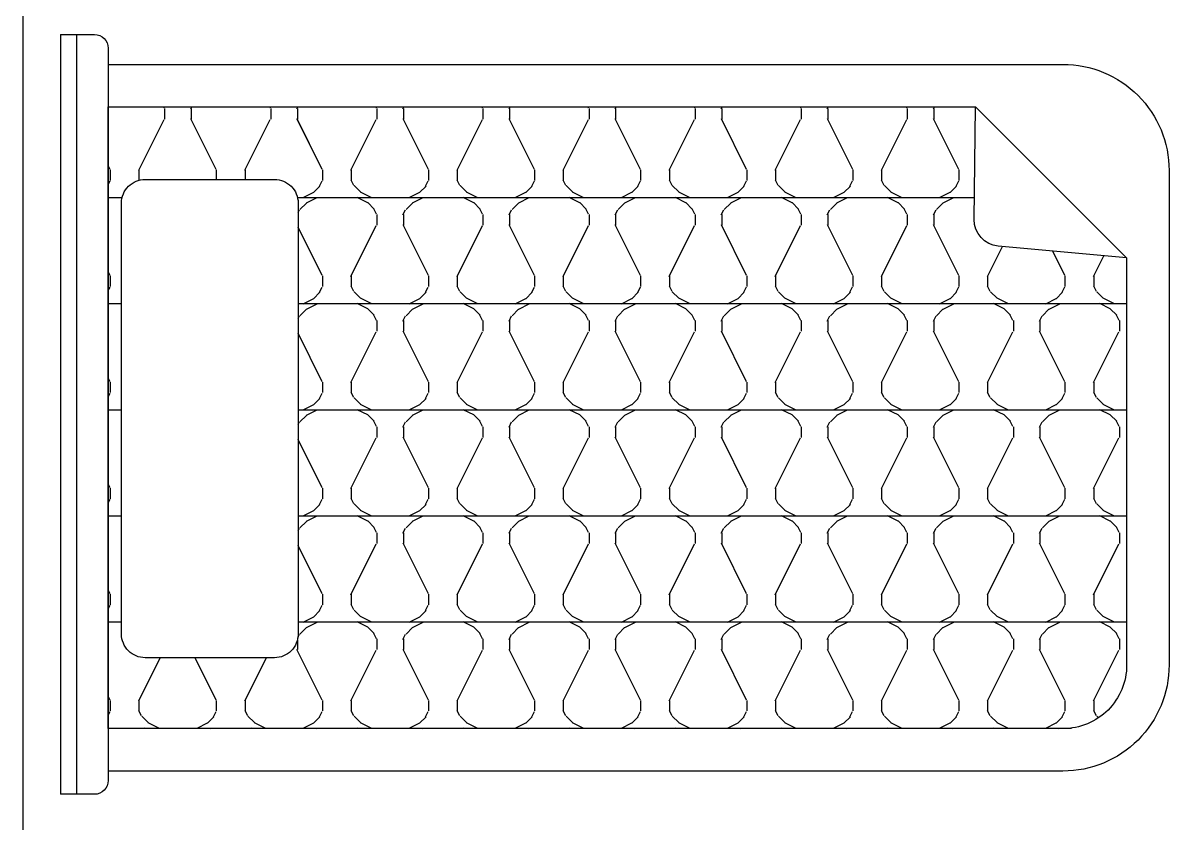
# Model space of a CAD drawing. Header units: millimetres. Extents: x 1316 to 28209, y 637 to 25771.
# Drawn here: x 14243 to 16404, y 11082 to 12590 of the extents above; entities that cross this region are included whole.
import ezdxf

# ---------------------------------------------------------------- set-up
doc = ezdxf.new("R2010")
doc.units = ezdxf.units.MM
for name, color, linetype in [('JJ', 252, 'Continuous'), ('WALL', 255, 'Continuous'), ('ZB', 252, 'Continuous')]:
    doc.layers.add(name, color=color, linetype=linetype)
doc.styles.get("Standard").update_dxf_attribs({"font": 'arial.ttf'})

# ---------------------------------------------------------------- blocks, each defined once
blk = doc.blocks.new('_C22FDQ')
at = {"layer": 'JJ'}
for p, q in [((964, 1425), (900.1, 1425)), ((934, 1425), (934, -7)), ((964, 1425), (964, -7)), ((874, 1398.9), (874, 19)), ((-1046, 1003.9), (-760.9, 1288.6)), ((-758.6, 1076.4), (-760.9, 1288.6)), ((-681.6, 1284.8), (-683.5, 1288.6)), ((-681.6, 1284.8), (-683.5, 1288.6)), ((-682.6, 1285.6), (-682.6, 1265.5)), ((-632.4, 1285.6), (-632.4, 1265.5)), ((-631.7, 1286.2), (-630.5, 1288.6)), ((-631.7, 1286.2), (-630.5, 1288.6)), ((-481.6, 1284.8), (-483.5, 1288.6)), ((-481.6, 1284.8), (-483.5, 1288.6)), ((-482.6, 1285.6), (-482.6, 1265.5)), ((-432.4, 1285.6), (-432.4, 1265.5)), ((-431.7, 1286.2), (-430.5, 1288.6)), ((-431.7, 1286.2), (-430.5, 1288.6)), ((-281.6, 1284.8), (-283.5, 1288.6)), ((-281.6, 1284.8), (-283.5, 1288.6)), ((-282.6, 1285.6), (-282.6, 1265.5)), ((-232.4, 1285.6), (-232.4, 1265.5)), ((-231.7, 1286.2), (-230.5, 1288.6)), ((-231.7, 1286.2), (-230.5, 1288.6)), ((-81.6, 1284.8), (-83.5, 1288.6)), ((-81.6, 1284.8), (-83.5, 1288.6)), ((-82.6, 1285.6), (-82.6, 1265.5)), ((-32.4, 1285.6), (-32.4, 1265.5)), ((-31.7, 1286.2), (-30.5, 1288.6)), ((-31.7, 1286.2), (-30.5, 1288.6)), ((118.4, 1284.8), (116.5, 1288.6)), ((118.4, 1284.8), (116.5, 1288.6)), ((117.4, 1285.6), (117.4, 1265.5)), ((167.6, 1285.6), (167.6, 1265.5)), ((168.3, 1286.2), (169.5, 1288.6)), ((168.3, 1286.2), (169.5, 1288.6)), ((318.4, 1284.8), (316.5, 1288.6)), ((318.4, 1284.8), (316.5, 1288.6)), ((317.4, 1285.6), (317.4, 1265.5)), ((367.6, 1285.6), (367.6, 1265.5)), ((368.3, 1286.2), (369.5, 1288.6)), ((368.3, 1286.2), (369.5, 1288.6)), ((518.4, 1284.8), (516.5, 1288.6)), ((518.4, 1284.8), (516.5, 1288.6)), ((517.4, 1285.6), (517.4, 1265.5)), ((567.6, 1285.6), (567.6, 1265.5)), ((568.3, 1286.2), (569.5, 1288.6)), ((568.3, 1286.2), (569.5, 1288.6)), ((718.4, 1284.8), (716.5, 1288.6)), ((718.4, 1284.8), (716.5, 1288.6)), ((717.4, 1285.6), (717.4, 1265.5)), ((767.6, 1285.6), (767.6, 1265.5)), ((768.3, 1286.2), (769.5, 1288.6)), ((768.3, 1286.2), (769.5, 1288.6)), ((-729.6, 1170.6), (-681.9, 1266.1)), ((-729.6, 1170.6), (-681.9, 1266.1)), ((-583.6, 1169.1), (-631.4, 1264.7)), ((-583.6, 1169.1), (-631.4, 1264.7)), ((-529.6, 1170.6), (-481.9, 1266.1)), ((-529.6, 1170.6), (-481.9, 1266.1)), ((-383.6, 1169.1), (-431.4, 1264.7)), ((-383.6, 1169.1), (-431.4, 1264.7)), ((-329.6, 1170.6), (-281.9, 1266.1)), ((-329.6, 1170.6), (-281.9, 1266.1)), ((-183.6, 1169.1), (-231.4, 1264.7)), ((-183.6, 1169.1), (-231.4, 1264.7)), ((-129.6, 1170.6), (-81.9, 1266.1)), ((-129.6, 1170.6), (-81.9, 1266.1)), ((16.4, 1169.1), (-31.4, 1264.7)), ((16.4, 1169.1), (-31.4, 1264.7)), ((70.4, 1170.6), (118.1, 1266.1)), ((70.4, 1170.6), (118.1, 1266.1)), ((216.4, 1169.1), (168.6, 1264.7)), ((216.4, 1169.1), (168.6, 1264.7)), ((270.4, 1170.6), (318.1, 1266.1)), ((270.4, 1170.6), (318.1, 1266.1)), ((416.4, 1169.1), (368.6, 1264.7)), ((416.4, 1169.1), (368.6, 1264.7)), ((470.4, 1170.6), (518.1, 1266.1)), ((470.4, 1170.6), (518.2, 1266.1)), ((616.4, 1169.1), (568.6, 1264.7)), ((616.4, 1169.1), (568.6, 1264.7)), ((670.4, 1170.6), (718.2, 1266.1)), ((670.4, 1170.6), (718.2, 1266.1)), ((816.4, 1169.1), (768.6, 1264.7)), ((816.4, 1169.1), (768.6, 1264.7)), ((-730.4, 1149.9), (-730.4, 1169.9)), ((-584.6, 1149.9), (-584.6, 1169.9)), ((-530.4, 1149.9), (-530.4, 1169.9)), ((-384.6, 1149.9), (-384.6, 1169.9)), ((-330.4, 1149.9), (-330.4, 1169.9)), ((-184.6, 1149.9), (-184.6, 1169.9)), ((-130.4, 1149.9), (-130.4, 1169.9)), ((15.4, 1149.9), (15.4, 1169.9)), ((69.6, 1149.9), (69.6, 1169.9)), ((215.4, 1149.9), (215.4, 1169.9)), ((269.6, 1149.9), (269.6, 1169.9)), ((415.4, 1149.9), (415.4, 1169.9)), ((469.6, 1149.9), (469.6, 1169.9)), ((615.4, 1151.9), (615.4, 1169.9)), ((669.6, 1151.9), (669.6, 1169.9)), ((815.4, 1150.5), (815.4, 1169.9)), ((869.6, 1149.9), (869.6, 1169.9)), ((870.4, 1170.6), (874, 1177.8)), ((870.4, 1170.6), (874, 1177.8)), ((-724.4, 1139), (-729.4, 1149.1)), ((-724.4, 1139), (-729.4, 1149.1)), ((-588.9, 1140.5), (-583.9, 1150.5)), ((-588.9, 1140.5), (-583.9, 1150.5)), ((-524.4, 1139), (-529.4, 1149.1)), ((-524.4, 1139), (-529.4, 1149.1)), ((-388.9, 1140.5), (-383.9, 1150.5)), ((-388.9, 1140.5), (-383.9, 1150.5)), ((-324.4, 1139), (-329.4, 1149.1)), ((-324.4, 1139), (-329.4, 1149.1)), ((-188.9, 1140.5), (-183.9, 1150.5)), ((-188.9, 1140.5), (-183.9, 1150.5)), ((-124.4, 1139), (-129.4, 1149.1)), ((-124.4, 1139), (-129.4, 1149)), ((11.1, 1140.5), (16.1, 1150.5)), ((11.1, 1140.5), (16.1, 1150.5)), ((75.6, 1139), (70.6, 1149)), ((75.6, 1139), (70.6, 1149)), ((211.1, 1140.5), (216.1, 1150.5)), ((211.1, 1140.5), (216.1, 1150.5)), ((275.6, 1139), (270.6, 1149)), ((275.6, 1139), (270.6, 1149)), ((411.1, 1140.5), (416.1, 1150.5)), ((411.1, 1140.5), (416.1, 1150.5)), ((475.7, 1139), (470.6, 1149)), ((475.7, 1139), (470.6, 1149)), ((816, 1150.3), (816.1, 1150.5)), ((816, 1150.3), (816.1, 1150.5)), ((874, 1142.3), (870.6, 1149)), ((874, 1142.3), (870.6, 1149)), ((-713.1, 1127), (-725.2, 1139.1)), ((-693.4, 1117.5), (-713.4, 1127.5)), ((-621.7, 1117.8), (-601.6, 1127.8)), ((-601.6, 1128.2), (-589.5, 1140.2)), ((-513.1, 1127), (-525.2, 1139.1)), ((-493.4, 1117.5), (-513.4, 1127.5)), ((-421.7, 1117.8), (-401.6, 1127.8)), ((-401.6, 1128.2), (-389.5, 1140.2)), ((-313.1, 1127), (-325.2, 1139.1)), ((-293.4, 1117.5), (-313.4, 1127.5)), ((-221.7, 1117.8), (-201.6, 1127.8)), ((-201.6, 1128.2), (-189.5, 1140.2)), ((-113.1, 1127), (-125.2, 1139.1)), ((-93.4, 1117.5), (-113.4, 1127.5)), ((-21.7, 1117.8), (-1.6, 1127.8)), ((-1.6, 1128.2), (10.5, 1140.2)), ((86.9, 1127), (74.8, 1139.1)), ((106.6, 1117.5), (86.6, 1127.5)), ((178.3, 1117.8), (198.4, 1127.8)), ((198.4, 1128.2), (210.5, 1140.2)), ((286.9, 1127), (274.8, 1139.1)), ((306.6, 1117.5), (286.6, 1127.5)), ((378.3, 1117.8), (398.4, 1127.8)), ((398.5, 1128.2), (410.5, 1140.2)), ((486.9, 1127), (474.8, 1139.1)), ((506.6, 1117.5), (486.6, 1127.5)), ((-703, 1117.7), (-759.1, 1117.7)), ((-699.8, 1107.4), (-719.9, 1117.5)), ((-702.9, 1117.7), (-703, 1117.7)), ((-502.8, 1117.7), (-702.9, 1117.7)), ((-687.4, 1094.9), (-699.5, 1107)), ((-627.2, 1096), (-615.2, 1108.1)), ((-615.2, 1107.8), (-595.2, 1117.8)), ((-499.8, 1107.4), (-519.9, 1117.5)), ((-502.7, 1117.7), (-502.8, 1117.7)), ((-302.6, 1117.7), (-502.7, 1117.7)), ((-487.4, 1094.9), (-499.5, 1107)), ((-427.2, 1096), (-415.2, 1108.1)), ((-415.2, 1107.8), (-395.2, 1117.8)), ((-299.8, 1107.4), (-319.9, 1117.5)), ((-302.5, 1117.7), (-302.6, 1117.7)), ((-102.4, 1117.7), (-302.5, 1117.7)), ((-287.4, 1094.9), (-299.5, 1107)), ((-227.2, 1096), (-215.2, 1108.1)), ((-215.2, 1107.8), (-195.2, 1117.8)), ((-99.8, 1107.4), (-119.9, 1117.5)), ((-102.3, 1117.7), (-102.4, 1117.7)), ((97.8, 1117.7), (-102.3, 1117.7)), ((-87.4, 1094.9), (-99.5, 1107)), ((-27.2, 1096), (-15.2, 1108.1)), ((-15.2, 1107.8), (4.8, 1117.8)), ((100.2, 1107.4), (80.1, 1117.5)), ((97.9, 1117.7), (97.8, 1117.7)), ((297.9, 1117.7), (97.9, 1117.7)), ((112.6, 1094.9), (100.5, 1107)), ((172.8, 1096), (184.8, 1108.1)), ((184.8, 1107.8), (204.8, 1117.8)), ((300.2, 1107.4), (280.1, 1117.5)), ((298, 1117.7), (297.9, 1117.7)), ((498.1, 1117.7), (298, 1117.7)), ((312.6, 1094.9), (300.5, 1107)), ((372.8, 1096), (384.8, 1108.1)), ((384.8, 1107.8), (404.8, 1117.8)), ((500.2, 1107.4), (480.1, 1117.5)), ((498.2, 1117.7), (498.1, 1117.7)), ((517.2, 1117.7), (498.2, 1117.7)), ((512.6, 1094.9), (500.5, 1107)), ((874, 1117.7), (847.7, 1117.7)), ((-681.6, 1084.8), (-686.6, 1094.8)), ((-681.6, 1084.8), (-686.6, 1094.8)), ((-682.6, 1085.6), (-682.6, 1065.5)), ((-632.4, 1085.6), (-632.4, 1065.5)), ((-631.7, 1086.2), (-626.7, 1096.2)), ((-631.7, 1086.2), (-626.7, 1096.2)), ((-481.6, 1084.8), (-486.6, 1094.8)), ((-481.6, 1084.8), (-486.6, 1094.8)), ((-482.6, 1085.6), (-482.6, 1065.5)), ((-432.4, 1085.6), (-432.4, 1065.5)), ((-431.7, 1086.2), (-426.7, 1096.2)), ((-431.7, 1086.2), (-426.7, 1096.2)), ((-281.6, 1084.8), (-286.6, 1094.8)), ((-281.6, 1084.8), (-286.6, 1094.8)), ((-282.6, 1085.6), (-282.6, 1065.5)), ((-232.4, 1085.6), (-232.4, 1065.5)), ((-231.7, 1086.2), (-226.7, 1096.2)), ((-231.7, 1086.2), (-226.7, 1096.2)), ((-81.6, 1084.8), (-86.6, 1094.8)), ((-81.6, 1084.8), (-86.6, 1094.8)), ((-82.6, 1085.6), (-82.6, 1065.5)), ((-32.4, 1085.6), (-32.4, 1065.5)), ((-31.7, 1086.2), (-26.7, 1096.2)), ((-31.7, 1086.2), (-26.7, 1096.2)), ((118.4, 1084.8), (113.4, 1094.8)), ((118.4, 1084.8), (113.4, 1094.8)), ((117.4, 1085.6), (117.4, 1065.5)), ((167.6, 1085.6), (167.6, 1065.5)), ((168.3, 1086.2), (173.3, 1096.2)), ((168.3, 1086.2), (173.3, 1096.2)), ((318.4, 1084.8), (313.4, 1094.8)), ((318.4, 1084.8), (313.4, 1094.8)), ((317.4, 1085.6), (317.4, 1065.5)), ((367.6, 1085.6), (367.6, 1065.5)), ((368.3, 1086.2), (373.3, 1096.2)), ((368.3, 1086.2), (373.3, 1096.2)), ((516, 1089.7), (513.4, 1094.8)), ((516, 1089.7), (513.4, 1094.8)), ((-729.6, 970.6), (-681.9, 1066.1)), ((-729.6, 970.6), (-681.9, 1066.1)), ((-583.6, 969.1), (-631.4, 1064.7)), ((-583.6, 969.1), (-631.4, 1064.7)), ((-529.6, 970.6), (-481.9, 1066.1)), ((-529.6, 970.6), (-481.9, 1066.1)), ((-383.6, 969.1), (-431.4, 1064.7)), ((-383.6, 969.1), (-431.4, 1064.7)), ((-329.6, 970.6), (-281.9, 1066.1)), ((-329.6, 970.6), (-281.9, 1066.1)), ((-183.6, 969.1), (-231.4, 1064.7)), ((-183.6, 969.1), (-231.4, 1064.7)), ((-129.6, 970.6), (-81.9, 1066.1)), ((-129.6, 970.6), (-81.9, 1066.1)), ((16.4, 969.1), (-31.4, 1064.7)), ((16.4, 969.1), (-31.4, 1064.7)), ((70.4, 970.6), (118.1, 1066.1)), ((70.4, 970.6), (118.1, 1066.1)), ((216.4, 969.1), (168.6, 1064.7)), ((216.4, 969.1), (168.6, 1064.7)), ((270.4, 970.6), (318.1, 1066.1)), ((270.4, 970.6), (318.1, 1066.1)), ((416.4, 969.1), (368.6, 1064.7)), ((416.4, 969.1), (368.6, 1064.7)), ((470.4, 970.6), (516, 1061.8)), ((470.4, 970.6), (516, 1061.8)), ((-1046, 1003.9), (-804, 1026.1)), ((-929.6, 970.6), (-906.6, 1016.7)), ((-929.6, 970.6), (-906.6, 1016.7)), ((-783.6, 969.1), (-811.8, 1025.4)), ((-783.6, 969.1), (-811.8, 1025.4)), ((-983.6, 969.1), (-1003, 1007.8)), ((-983.6, 969.1), (-1003, 1007.8)), ((870.4, 970.6), (874, 977.8)), ((870.4, 970.6), (874, 977.8)), ((-984.6, 949.9), (-984.6, 969.9)), ((-930.4, 949.9), (-930.4, 969.9)), ((-784.6, 949.9), (-784.6, 969.9)), ((-730.4, 949.9), (-730.4, 969.9)), ((-584.6, 949.9), (-584.6, 969.9)), ((-530.4, 949.9), (-530.4, 969.9)), ((-384.6, 949.9), (-384.6, 969.9)), ((-330.4, 949.9), (-330.4, 969.9)), ((-184.6, 949.9), (-184.6, 969.9)), ((-130.4, 949.9), (-130.4, 969.9)), ((15.4, 949.9), (15.4, 969.9)), ((69.6, 949.9), (69.6, 969.9)), ((215.4, 949.9), (215.4, 969.9)), ((269.6, 949.9), (269.6, 969.9)), ((415.4, 949.9), (415.4, 969.9)), ((469.6, 949.9), (469.6, 969.9)), ((869.6, 949.9), (869.6, 969.9)), ((-1001.6, 928.2), (-989.5, 940.2)), ((-988.9, 940.5), (-983.9, 950.5)), ((-988.9, 940.5), (-983.9, 950.5)), ((-924.4, 939), (-929.4, 949.1)), ((-924.4, 939), (-929.4, 949.1)), ((-913.1, 927), (-925.2, 939.1)), ((-801.6, 928.2), (-789.5, 940.2)), ((-788.9, 940.5), (-783.9, 950.5)), ((-788.9, 940.5), (-783.9, 950.5)), ((-724.4, 939), (-729.4, 949.1)), ((-724.4, 939), (-729.4, 949.1)), ((-713.1, 927), (-725.2, 939.1)), ((-601.6, 928.2), (-589.5, 940.2)), ((-588.9, 940.5), (-583.9, 950.5)), ((-588.9, 940.5), (-583.9, 950.5)), ((-524.4, 939), (-529.4, 949.1)), ((-524.4, 939), (-529.4, 949.1)), ((-513.1, 927), (-525.2, 939.1)), ((-401.6, 928.2), (-389.5, 940.2)), ((-388.9, 940.5), (-383.9, 950.5)), ((-388.9, 940.5), (-383.9, 950.5)), ((-324.4, 939), (-329.4, 949.1)), ((-324.4, 939), (-329.4, 949.1)), ((-313.1, 927), (-325.2, 939.1)), ((-201.6, 928.2), (-189.5, 940.2)), ((-188.9, 940.5), (-183.9, 950.5)), ((-188.9, 940.5), (-183.9, 950.5)), ((-124.4, 939), (-129.4, 949.1)), ((-124.4, 939), (-129.4, 949)), ((-113.1, 927), (-125.2, 939.1)), ((-1.6, 928.2), (10.5, 940.2)), ((11.1, 940.5), (16.1, 950.5)), ((11.1, 940.5), (16.1, 950.5)), ((75.6, 939), (70.6, 949)), ((75.6, 939), (70.6, 949)), ((86.9, 927), (74.8, 939.1)), ((198.4, 928.2), (210.5, 940.2)), ((211.1, 940.5), (216.1, 950.5)), ((211.1, 940.5), (216.1, 950.5)), ((275.6, 939), (270.6, 949)), ((275.6, 939), (270.6, 949)), ((286.9, 927), (274.8, 939.1)), ((398.5, 928.2), (410.5, 940.2)), ((411.1, 940.5), (416.1, 950.5)), ((411.1, 940.5), (416.1, 950.5)), ((475.7, 939), (470.6, 949)), ((475.7, 939), (470.6, 949)), ((486.9, 927), (474.8, 939.1)), ((874, 942.3), (870.6, 949)), ((874, 942.3), (870.6, 949)), ((-903.2, 917.7), (-1046, 917.7)), ((-1027.2, 896), (-1015.2, 908.1)), ((-1021.7, 917.8), (-1001.6, 927.8)), ((-1015.2, 907.8), (-995.2, 917.8)), ((-899.8, 907.4), (-919.9, 917.5)), ((-893.4, 917.5), (-913.4, 927.5)), ((-903.1, 917.7), (-903.2, 917.7)), ((-703, 917.7), (-903.1, 917.7)), ((-827.2, 896), (-815.2, 908.1)), ((-821.7, 917.8), (-801.6, 927.8)), ((-815.2, 907.8), (-795.2, 917.8)), ((-699.8, 907.4), (-719.9, 917.5)), ((-693.4, 917.5), (-713.4, 927.5)), ((-702.9, 917.7), (-703, 917.7)), ((-502.8, 917.7), (-702.9, 917.7)), ((-627.2, 896), (-615.2, 908.1)), ((-621.7, 917.8), (-601.6, 927.8)), ((-615.2, 907.8), (-595.2, 917.8)), ((-499.8, 907.4), (-519.9, 917.5)), ((-493.4, 917.5), (-513.4, 927.5)), ((-502.7, 917.7), (-502.8, 917.7)), ((-302.6, 917.7), (-502.7, 917.7)), ((-427.2, 896), (-415.2, 908.1)), ((-421.7, 917.8), (-401.6, 927.8)), ((-415.2, 907.8), (-395.2, 917.8)), ((-299.8, 907.4), (-319.9, 917.5)), ((-293.4, 917.5), (-313.4, 927.5)), ((-302.5, 917.7), (-302.6, 917.7)), ((-102.4, 917.7), (-302.5, 917.7)), ((-227.2, 896), (-215.2, 908.1)), ((-221.7, 917.8), (-201.6, 927.8)), ((-215.2, 907.8), (-195.2, 917.8)), ((-99.8, 907.4), (-119.9, 917.5)), ((-93.4, 917.5), (-113.4, 927.5)), ((-102.3, 917.7), (-102.4, 917.7)), ((97.8, 917.7), (-102.3, 917.7)), ((-27.2, 896), (-15.2, 908.1)), ((-21.7, 917.8), (-1.6, 927.8)), ((-15.2, 907.8), (4.8, 917.8)), ((100.2, 907.4), (80.1, 917.5)), ((106.6, 917.5), (86.6, 927.5)), ((97.9, 917.7), (97.8, 917.7)), ((297.9, 917.7), (97.9, 917.7)), ((172.8, 896), (184.8, 908.1)), ((178.3, 917.8), (198.4, 927.8)), ((184.8, 907.8), (204.8, 917.8)), ((300.2, 907.4), (280.1, 917.5)), ((306.6, 917.5), (286.6, 927.5)), ((298, 917.7), (297.9, 917.7)), ((498.1, 917.7), (298, 917.7)), ((372.8, 896), (384.8, 908.1)), ((378.3, 917.8), (398.4, 927.8)), ((384.8, 907.8), (404.8, 917.8)), ((500.2, 907.4), (480.1, 917.5)), ((506.6, 917.5), (486.6, 927.5)), ((498.2, 917.7), (498.1, 917.7)), ((516, 917.7), (498.2, 917.7)), ((874, 917.7), (848.9, 917.7)), ((-1031.7, 886.2), (-1026.7, 896.2)), ((-1031.7, 886.2), (-1026.7, 896.2)), ((-887.4, 894.9), (-899.5, 907)), ((-881.6, 884.8), (-886.6, 894.8)), ((-881.6, 884.8), (-886.6, 894.8)), ((-831.7, 886.2), (-826.7, 896.2)), ((-831.7, 886.2), (-826.7, 896.2)), ((-687.4, 894.9), (-699.5, 907)), ((-681.6, 884.8), (-686.6, 894.8)), ((-681.6, 884.8), (-686.6, 894.8)), ((-631.7, 886.2), (-626.7, 896.2)), ((-631.7, 886.2), (-626.7, 896.2)), ((-487.4, 894.9), (-499.5, 907)), ((-481.6, 884.8), (-486.6, 894.8)), ((-481.6, 884.8), (-486.6, 894.8)), ((-431.7, 886.2), (-426.7, 896.2)), ((-431.7, 886.2), (-426.7, 896.2)), ((-287.4, 894.9), (-299.5, 907)), ((-281.6, 884.8), (-286.6, 894.8)), ((-281.6, 884.8), (-286.6, 894.8)), ((-231.7, 886.2), (-226.7, 896.2)), ((-231.7, 886.2), (-226.7, 896.2)), ((-87.4, 894.9), (-99.5, 907)), ((-81.6, 884.8), (-86.6, 894.8)), ((-81.6, 884.8), (-86.6, 894.8)), ((-31.7, 886.2), (-26.7, 896.2)), ((-31.7, 886.2), (-26.7, 896.2)), ((112.6, 894.9), (100.5, 907)), ((118.4, 884.8), (113.4, 894.8)), ((118.4, 884.8), (113.4, 894.8)), ((168.3, 886.2), (173.3, 896.2)), ((168.3, 886.2), (173.3, 896.2)), ((312.6, 894.9), (300.5, 907)), ((318.4, 884.8), (313.4, 894.8)), ((318.4, 884.8), (313.4, 894.8)), ((368.3, 886.2), (373.3, 896.2)), ((368.3, 886.2), (373.3, 896.2)), ((512.6, 894.9), (500.5, 907)), ((516, 889.7), (513.4, 894.8)), ((516, 889.7), (513.4, 894.8)), ((-1032.4, 885.6), (-1032.4, 865.5)), ((-983.6, 769.1), (-1031.4, 864.7)), ((-983.6, 769.1), (-1031.4, 864.7)), ((-929.6, 770.6), (-881.9, 866.1)), ((-929.6, 770.6), (-881.9, 866.1)), ((-882.6, 885.6), (-882.6, 865.5)), ((-832.4, 885.6), (-832.4, 865.5)), ((-783.6, 769.1), (-831.4, 864.7)), ((-783.6, 769.1), (-831.4, 864.7)), ((-729.6, 770.6), (-681.9, 866.1)), ((-729.6, 770.6), (-681.9, 866.1)), ((-682.6, 885.6), (-682.6, 865.5)), ((-632.4, 885.6), (-632.4, 865.5)), ((-583.6, 769.1), (-631.4, 864.7)), ((-583.6, 769.1), (-631.4, 864.7)), ((-529.6, 770.6), (-481.9, 866.1)), ((-529.6, 770.6), (-481.9, 866.1)), ((-482.6, 885.6), (-482.6, 865.5)), ((-432.4, 885.6), (-432.4, 865.5)), ((-383.6, 769.1), (-431.4, 864.7)), ((-383.6, 769.1), (-431.4, 864.7)), ((-329.6, 770.6), (-281.9, 866.1)), ((-329.6, 770.6), (-281.9, 866.1)), ((-282.6, 885.6), (-282.6, 865.5)), ((-232.4, 885.6), (-232.4, 865.5)), ((-183.6, 769.1), (-231.4, 864.7)), ((-183.6, 769.1), (-231.4, 864.7)), ((-129.6, 770.6), (-81.9, 866.1)), ((-129.6, 770.6), (-81.9, 866.1)), ((-82.6, 885.6), (-82.6, 865.5)), ((-32.4, 885.6), (-32.4, 865.5)), ((16.4, 769.1), (-31.4, 864.7)), ((16.4, 769.1), (-31.4, 864.7)), ((70.4, 770.6), (118.1, 866.1)), ((70.4, 770.6), (118.1, 866.1)), ((117.4, 885.6), (117.4, 865.5)), ((167.6, 885.6), (167.6, 865.5)), ((216.4, 769.1), (168.6, 864.7)), ((216.4, 769.1), (168.6, 864.7)), ((270.4, 770.6), (318.1, 866.1)), ((270.4, 770.6), (318.1, 866.1)), ((317.4, 885.6), (317.4, 865.5)), ((367.6, 885.6), (367.6, 865.5)), ((416.4, 769.1), (368.6, 864.7)), ((416.4, 769.1), (368.6, 864.7)), ((470.4, 770.6), (516, 861.8)), ((470.4, 770.6), (516, 861.8)), ((-984.6, 749.9), (-984.6, 769.9)), ((-930.4, 749.9), (-930.4, 769.9)), ((-784.6, 749.9), (-784.6, 769.9)), ((-730.4, 749.9), (-730.4, 769.9)), ((-584.6, 749.9), (-584.6, 769.9)), ((-530.4, 749.9), (-530.4, 769.9)), ((-384.6, 749.9), (-384.6, 769.9)), ((-330.4, 749.9), (-330.4, 769.9)), ((-184.6, 749.9), (-184.6, 769.9)), ((-130.4, 749.9), (-130.4, 769.9)), ((15.4, 749.9), (15.4, 769.9)), ((69.6, 749.9), (69.6, 769.9)), ((215.4, 749.9), (215.4, 769.9)), ((269.6, 749.9), (269.6, 769.9)), ((415.4, 749.9), (415.4, 769.9)), ((469.6, 749.9), (469.6, 769.9)), ((869.6, 749.9), (869.6, 769.9)), ((870.4, 770.6), (874, 777.8)), ((870.4, 770.6), (874, 777.8)), ((-1001.6, 728.2), (-989.5, 740.2)), ((-988.9, 740.5), (-983.9, 750.5)), ((-988.9, 740.5), (-983.9, 750.5)), ((-924.4, 739), (-929.4, 749.1)), ((-924.4, 739), (-929.4, 749.1)), ((-913.1, 727), (-925.2, 739.1)), ((-801.6, 728.2), (-789.5, 740.2)), ((-788.9, 740.5), (-783.9, 750.5)), ((-788.9, 740.5), (-783.9, 750.5)), ((-724.4, 739), (-729.4, 749.1)), ((-724.4, 739), (-729.4, 749.1)), ((-713.1, 727), (-725.2, 739.1)), ((-601.6, 728.2), (-589.5, 740.2)), ((-588.9, 740.5), (-583.9, 750.5)), ((-588.9, 740.5), (-583.9, 750.5)), ((-524.4, 739), (-529.4, 749.1)), ((-524.4, 739), (-529.4, 749.1)), ((-513.1, 727), (-525.2, 739.1)), ((-401.6, 728.2), (-389.5, 740.2)), ((-388.9, 740.5), (-383.9, 750.5)), ((-388.9, 740.5), (-383.9, 750.5)), ((-324.4, 739), (-329.4, 749.1)), ((-324.4, 739), (-329.4, 749.1)), ((-313.1, 727), (-325.2, 739.1)), ((-201.6, 728.2), (-189.5, 740.2)), ((-188.9, 740.5), (-183.9, 750.5)), ((-188.9, 740.5), (-183.9, 750.5)), ((-124.4, 739), (-129.4, 749.1)), ((-124.4, 739), (-129.4, 749.1)), ((-113.1, 727), (-125.2, 739.1)), ((-1.6, 728.2), (10.5, 740.2)), ((11.1, 740.5), (16.1, 750.5)), ((11.1, 740.5), (16.1, 750.5)), ((75.6, 739), (70.6, 749.1)), ((75.6, 739), (70.6, 749.1)), ((86.9, 727), (74.8, 739.1)), ((198.4, 728.2), (210.5, 740.2)), ((211.1, 740.5), (216.1, 750.5)), ((211.1, 740.5), (216.1, 750.5)), ((275.6, 739), (270.6, 749.1)), ((275.6, 739), (270.6, 749.1)), ((286.9, 727), (274.8, 739.1)), ((398.5, 728.2), (410.5, 740.2)), ((411.1, 740.5), (416.1, 750.5)), ((411.1, 740.5), (416.1, 750.5)), ((475.7, 739), (470.6, 749.1)), ((475.7, 739), (470.6, 749.1)), ((486.9, 727), (474.8, 739.1)), ((874, 742.3), (870.6, 749.1)), ((874, 742.3), (870.6, 749.1)), ((-903.2, 717.7), (-1046, 717.7)), ((-1021.7, 717.8), (-1001.6, 727.8)), ((-1015.2, 707.8), (-995.2, 717.8)), ((-899.8, 707.4), (-919.9, 717.5)), ((-893.4, 717.5), (-913.4, 727.5)), ((-903.1, 717.7), (-903.2, 717.7)), ((-703, 717.7), (-903.1, 717.7)), ((-821.7, 717.8), (-801.6, 727.8)), ((-815.2, 707.8), (-795.2, 717.8)), ((-699.8, 707.4), (-719.9, 717.5)), ((-693.4, 717.5), (-713.4, 727.5)), ((-702.9, 717.7), (-703, 717.7)), ((-502.8, 717.7), (-702.9, 717.7)), ((-621.7, 717.8), (-601.6, 727.8)), ((-615.2, 707.8), (-595.2, 717.8)), ((-499.8, 707.4), (-519.9, 717.5)), ((-493.4, 717.5), (-513.4, 727.5)), ((-502.7, 717.7), (-502.8, 717.7)), ((-302.6, 717.7), (-502.7, 717.7)), ((-421.7, 717.8), (-401.6, 727.8)), ((-415.2, 707.8), (-395.2, 717.8)), ((-299.8, 707.4), (-319.9, 717.5)), ((-293.4, 717.5), (-313.4, 727.5)), ((-302.5, 717.7), (-302.6, 717.7)), ((-102.4, 717.7), (-302.5, 717.7)), ((-221.7, 717.8), (-201.6, 727.8)), ((-215.2, 707.8), (-195.2, 717.8)), ((-99.8, 707.4), (-119.9, 717.5)), ((-93.4, 717.5), (-113.4, 727.5)), ((-102.3, 717.7), (-102.4, 717.7)), ((97.8, 717.7), (-102.3, 717.7)), ((-21.7, 717.8), (-1.6, 727.8)), ((-15.2, 707.8), (4.8, 717.8)), ((100.2, 707.4), (80.1, 717.5)), ((106.6, 717.5), (86.6, 727.5)), ((97.9, 717.7), (97.8, 717.7)), ((297.9, 717.7), (97.9, 717.7)), ((178.3, 717.8), (198.4, 727.8)), ((184.8, 707.8), (204.8, 717.8)), ((300.2, 707.4), (280.1, 717.5)), ((306.6, 717.5), (286.6, 727.5)), ((298, 717.7), (297.9, 717.7)), ((498.1, 717.7), (298, 717.7)), ((378.3, 717.8), (398.4, 727.8)), ((384.8, 707.8), (404.8, 717.8)), ((500.2, 707.4), (480.1, 717.5)), ((506.6, 717.5), (486.6, 727.5)), ((498.2, 717.7), (498.1, 717.7)), ((516, 717.7), (498.2, 717.7)), ((874, 717.7), (848.9, 717.7)), ((-1031.7, 686.2), (-1026.7, 696.2)), ((-1031.7, 686.2), (-1026.7, 696.2)), ((-1027.2, 696), (-1015.2, 708.1)), ((-887.4, 694.9), (-899.5, 707)), ((-881.6, 684.8), (-886.6, 694.8)), ((-881.6, 684.8), (-886.6, 694.8)), ((-831.7, 686.2), (-826.7, 696.2)), ((-831.7, 686.2), (-826.7, 696.2)), ((-827.2, 696), (-815.2, 708.1)), ((-687.4, 694.9), (-699.5, 707)), ((-681.6, 684.8), (-686.6, 694.8)), ((-681.6, 684.8), (-686.6, 694.8)), ((-631.7, 686.2), (-626.7, 696.2)), ((-631.7, 686.2), (-626.7, 696.2)), ((-627.2, 696), (-615.2, 708.1)), ((-487.4, 694.9), (-499.5, 707)), ((-481.6, 684.8), (-486.6, 694.8)), ((-481.6, 684.8), (-486.6, 694.8)), ((-431.7, 686.2), (-426.7, 696.2)), ((-431.7, 686.2), (-426.7, 696.2)), ((-427.2, 696), (-415.2, 708.1)), ((-287.4, 694.9), (-299.5, 707)), ((-281.6, 684.8), (-286.6, 694.8)), ((-281.6, 684.8), (-286.6, 694.8)), ((-231.7, 686.2), (-226.7, 696.2)), ((-231.7, 686.2), (-226.7, 696.2)), ((-227.2, 696), (-215.2, 708.1)), ((-87.4, 694.9), (-99.5, 707)), ((-81.6, 684.8), (-86.6, 694.8)), ((-81.6, 684.8), (-86.6, 694.8)), ((-31.7, 686.2), (-26.7, 696.2)), ((-31.7, 686.2), (-26.7, 696.2)), ((-27.2, 696), (-15.2, 708.1)), ((112.6, 694.9), (100.5, 707)), ((118.4, 684.8), (113.4, 694.8)), ((118.4, 684.8), (113.4, 694.8)), ((168.3, 686.2), (173.3, 696.2)), ((168.3, 686.2), (173.3, 696.2)), ((172.8, 696), (184.8, 708.1)), ((312.6, 694.9), (300.5, 707)), ((318.4, 684.8), (313.4, 694.8)), ((318.4, 684.8), (313.4, 694.8)), ((368.3, 686.2), (373.3, 696.2)), ((368.3, 686.2), (373.3, 696.2)), ((372.8, 696), (384.8, 708.1)), ((512.6, 694.9), (500.5, 707)), ((516, 689.7), (513.4, 694.8)), ((516, 689.7), (513.4, 694.8)), ((-1032.4, 685.6), (-1032.4, 665.5)), ((-882.6, 685.6), (-882.6, 665.5)), ((-832.4, 685.6), (-832.4, 665.5)), ((-682.6, 685.6), (-682.6, 665.5)), ((-632.4, 685.6), (-632.4, 665.5)), ((-482.6, 685.6), (-482.6, 665.5)), ((-432.4, 685.6), (-432.4, 665.5)), ((-282.6, 685.6), (-282.6, 665.5)), ((-232.4, 685.6), (-232.4, 665.5)), ((-82.6, 685.6), (-82.6, 665.5)), ((-32.4, 685.6), (-32.4, 665.5)), ((117.4, 685.6), (117.4, 665.5)), ((167.6, 685.6), (167.6, 665.5)), ((317.4, 685.6), (317.4, 665.5)), ((367.6, 685.6), (367.6, 665.5)), ((-983.6, 569.1), (-1031.4, 664.7)), ((-983.6, 569.1), (-1031.4, 664.7)), ((-929.6, 570.6), (-881.9, 666.1)), ((-929.6, 570.6), (-881.9, 666.1)), ((-783.6, 569.1), (-831.4, 664.7)), ((-783.6, 569.1), (-831.4, 664.7)), ((-729.6, 570.6), (-681.9, 666.1)), ((-729.6, 570.6), (-681.9, 666.1)), ((-583.6, 569.1), (-631.4, 664.7)), ((-583.6, 569.1), (-631.4, 664.7)), ((-529.6, 570.6), (-481.9, 666.1)), ((-529.6, 570.6), (-481.9, 666.1)), ((-383.6, 569.1), (-431.4, 664.7)), ((-383.6, 569.1), (-431.4, 664.7)), ((-329.6, 570.6), (-281.9, 666.1)), ((-329.6, 570.6), (-281.9, 666.1)), ((-183.6, 569.1), (-231.4, 664.7)), ((-183.6, 569.1), (-231.4, 664.7)), ((-129.6, 570.6), (-81.9, 666.1)), ((-129.6, 570.6), (-81.9, 666.1)), ((16.4, 569.1), (-31.4, 664.7)), ((16.4, 569.1), (-31.4, 664.7)), ((70.4, 570.6), (118.1, 666.1)), ((70.4, 570.6), (118.1, 666.1)), ((216.4, 569.1), (168.6, 664.7)), ((216.4, 569.1), (168.6, 664.7)), ((270.4, 570.6), (318.1, 666.1)), ((270.4, 570.6), (318.1, 666.1)), ((416.4, 569.1), (368.6, 664.7)), ((416.4, 569.1), (368.6, 664.7)), ((470.4, 570.6), (516, 661.8)), ((470.4, 570.6), (516, 661.8)), ((-984.6, 549.9), (-984.6, 569.9)), ((-930.4, 549.9), (-930.4, 569.9)), ((-784.6, 549.9), (-784.6, 569.9)), ((-730.4, 549.9), (-730.4, 569.9)), ((-584.6, 549.9), (-584.6, 569.9)), ((-530.4, 549.9), (-530.4, 569.9)), ((-384.6, 549.9), (-384.6, 569.9)), ((-330.4, 549.9), (-330.4, 569.9)), ((-184.6, 549.9), (-184.6, 569.9)), ((-130.4, 549.9), (-130.4, 569.9)), ((15.4, 549.9), (15.4, 569.9)), ((69.6, 549.9), (69.6, 569.9)), ((215.4, 549.9), (215.4, 569.9)), ((269.6, 549.9), (269.6, 569.9)), ((415.4, 549.9), (415.4, 569.9)), ((469.6, 549.9), (469.6, 569.9)), ((869.6, 549.9), (869.6, 569.9)), ((870.4, 570.6), (874, 577.8)), ((870.4, 570.6), (874, 577.8)), ((-1001.6, 528.2), (-989.5, 540.2)), ((-988.9, 540.5), (-983.9, 550.5)), ((-988.9, 540.5), (-983.9, 550.5)), ((-924.4, 539), (-929.4, 549.1)), ((-924.4, 539), (-929.4, 549.1)), ((-801.6, 528.2), (-789.5, 540.2)), ((-788.9, 540.5), (-783.9, 550.5)), ((-788.9, 540.5), (-783.9, 550.5)), ((-724.4, 539), (-729.4, 549.1)), ((-724.4, 539), (-729.4, 549.1)), ((-601.6, 528.2), (-589.5, 540.2)), ((-588.9, 540.5), (-583.9, 550.5)), ((-588.9, 540.5), (-583.9, 550.5)), ((-524.4, 539), (-529.4, 549.1)), ((-524.4, 539), (-529.4, 549.1)), ((-401.6, 528.2), (-389.5, 540.2)), ((-388.9, 540.5), (-383.9, 550.5)), ((-388.9, 540.5), (-383.9, 550.5)), ((-324.4, 539), (-329.4, 549.1)), ((-324.4, 539), (-329.4, 549.1)), ((-201.6, 528.2), (-189.5, 540.2)), ((-188.9, 540.5), (-183.9, 550.5)), ((-188.9, 540.5), (-183.9, 550.5)), ((-124.4, 539), (-129.4, 549.1)), ((-124.4, 539), (-129.4, 549.1)), ((-1.6, 528.2), (10.5, 540.2)), ((11.1, 540.5), (16.1, 550.5)), ((11.1, 540.5), (16.1, 550.5)), ((75.6, 539), (70.6, 549.1)), ((75.6, 539), (70.6, 549.1)), ((198.4, 528.2), (210.5, 540.2)), ((211.1, 540.5), (216.1, 550.5)), ((211.1, 540.5), (216.1, 550.5)), ((275.6, 539), (270.6, 549.1)), ((275.6, 539), (270.6, 549.1)), ((398.5, 528.2), (410.5, 540.2)), ((411.1, 540.5), (416.1, 550.5)), ((411.1, 540.5), (416.1, 550.5)), ((475.7, 539), (470.6, 549.1)), ((475.7, 539), (470.6, 549.1)), ((874, 542.3), (870.6, 549.1)), ((874, 542.3), (870.6, 549.1)), ((-1021.7, 517.8), (-1001.6, 527.8)), ((-913.1, 527), (-925.2, 539.1)), ((-893.4, 517.5), (-913.4, 527.5)), ((-821.7, 517.8), (-801.6, 527.8)), ((-713.1, 527), (-725.2, 539.1)), ((-693.4, 517.5), (-713.4, 527.5)), ((-621.7, 517.8), (-601.6, 527.8)), ((-513.1, 527), (-525.2, 539.1)), ((-493.4, 517.5), (-513.4, 527.5)), ((-421.7, 517.8), (-401.6, 527.8)), ((-313.1, 527), (-325.2, 539.1)), ((-293.4, 517.5), (-313.4, 527.5)), ((-221.7, 517.8), (-201.6, 527.8)), ((-113.1, 527), (-125.2, 539.1)), ((-93.4, 517.5), (-113.4, 527.5)), ((-21.7, 517.8), (-1.6, 527.8)), ((86.9, 527), (74.8, 539.1)), ((106.6, 517.5), (86.6, 527.5)), ((178.3, 517.8), (198.4, 527.8)), ((286.9, 527), (274.8, 539.1)), ((306.6, 517.5), (286.6, 527.5)), ((378.3, 517.8), (398.4, 527.8)), ((486.9, 527), (474.8, 539.1)), ((506.6, 517.5), (486.6, 527.5)), ((-903.2, 517.7), (-1046, 517.7)), ((-1027.2, 496), (-1015.2, 508.1)), ((-1015.2, 507.8), (-995.2, 517.8)), ((-899.8, 507.4), (-919.9, 517.5)), ((-903.1, 517.7), (-903.2, 517.7)), ((-703, 517.7), (-903.1, 517.7)), ((-887.4, 494.9), (-899.5, 507)), ((-827.2, 496), (-815.2, 508.1)), ((-815.2, 507.8), (-795.2, 517.8)), ((-699.8, 507.4), (-719.9, 517.5)), ((-702.9, 517.7), (-703, 517.7)), ((-502.8, 517.7), (-702.9, 517.7)), ((-687.4, 494.9), (-699.5, 507)), ((-627.2, 496), (-615.2, 508.1)), ((-615.2, 507.8), (-595.2, 517.8)), ((-499.8, 507.4), (-519.9, 517.5)), ((-502.7, 517.7), (-502.8, 517.7)), ((-302.6, 517.7), (-502.7, 517.7)), ((-487.4, 494.9), (-499.5, 507)), ((-427.2, 496), (-415.2, 508.1)), ((-415.2, 507.8), (-395.2, 517.8)), ((-299.8, 507.4), (-319.9, 517.5)), ((-302.5, 517.7), (-302.6, 517.7)), ((-102.4, 517.7), (-302.5, 517.7)), ((-287.4, 494.9), (-299.5, 507)), ((-227.2, 496), (-215.2, 508.1)), ((-215.2, 507.8), (-195.2, 517.8)), ((-99.8, 507.4), (-119.9, 517.5)), ((-102.3, 517.7), (-102.4, 517.7)), ((97.8, 517.7), (-102.3, 517.7)), ((-87.4, 494.9), (-99.5, 507)), ((-27.2, 496), (-15.2, 508.1)), ((-15.2, 507.8), (4.8, 517.8)), ((100.2, 507.4), (80.1, 517.5)), ((97.9, 517.7), (97.8, 517.7)), ((297.9, 517.7), (97.9, 517.7)), ((112.6, 494.9), (100.5, 507)), ((172.8, 496), (184.8, 508.1)), ((184.8, 507.8), (204.8, 517.8)), ((300.2, 507.4), (280.1, 517.5)), ((298, 517.7), (297.9, 517.7)), ((498.1, 517.7), (298, 517.7)), ((312.6, 494.9), (300.5, 507)), ((372.8, 496), (384.8, 508.1)), ((384.8, 507.8), (404.8, 517.8)), ((500.2, 507.4), (480.1, 517.5)), ((498.2, 517.7), (498.1, 517.7)), ((516, 517.7), (498.2, 517.7)), ((512.6, 494.9), (500.5, 507)), ((874, 517.7), (848.9, 517.7)), ((-1032.4, 485.6), (-1032.4, 465.5)), ((-1031.7, 486.2), (-1026.7, 496.2)), ((-1031.7, 486.2), (-1026.7, 496.2)), ((-881.6, 484.8), (-886.6, 494.8)), ((-881.6, 484.8), (-886.6, 494.8)), ((-882.6, 485.6), (-882.6, 465.5)), ((-832.4, 485.6), (-832.4, 465.5)), ((-831.7, 486.2), (-826.7, 496.2)), ((-831.7, 486.2), (-826.7, 496.2)), ((-681.6, 484.8), (-686.6, 494.8)), ((-681.6, 484.8), (-686.6, 494.8)), ((-682.6, 485.6), (-682.6, 465.5)), ((-632.4, 485.6), (-632.4, 465.5)), ((-631.7, 486.2), (-626.7, 496.2)), ((-631.7, 486.2), (-626.7, 496.2)), ((-481.6, 484.8), (-486.6, 494.8)), ((-481.6, 484.8), (-486.6, 494.8)), ((-482.6, 485.6), (-482.6, 465.5)), ((-432.4, 485.6), (-432.4, 465.5)), ((-431.7, 486.2), (-426.7, 496.2)), ((-431.7, 486.2), (-426.7, 496.2)), ((-281.6, 484.8), (-286.6, 494.8)), ((-281.6, 484.8), (-286.6, 494.8)), ((-282.6, 485.6), (-282.6, 465.5)), ((-232.4, 485.6), (-232.4, 465.5)), ((-231.7, 486.2), (-226.7, 496.2)), ((-231.7, 486.2), (-226.7, 496.2)), ((-81.6, 484.8), (-86.6, 494.8)), ((-81.6, 484.8), (-86.6, 494.8)), ((-82.6, 485.6), (-82.6, 465.5)), ((-32.4, 485.6), (-32.4, 465.5)), ((-31.7, 486.2), (-26.7, 496.2)), ((-31.7, 486.2), (-26.7, 496.2)), ((118.4, 484.8), (113.4, 494.8)), ((118.4, 484.8), (113.4, 494.8)), ((117.4, 485.6), (117.4, 465.5)), ((167.6, 485.6), (167.6, 465.5)), ((168.3, 486.2), (173.3, 496.2)), ((168.3, 486.2), (173.3, 496.2)), ((318.4, 484.8), (313.4, 494.8)), ((318.4, 484.8), (313.4, 494.8)), ((317.4, 485.6), (317.4, 465.5)), ((367.6, 485.6), (367.6, 465.5)), ((368.3, 486.2), (373.3, 496.2)), ((368.3, 486.2), (373.3, 496.2)), ((516, 489.7), (513.4, 494.8)), ((516, 489.7), (513.4, 494.8)), ((-983.6, 369.1), (-1031.4, 464.7)), ((-983.6, 369.1), (-1031.4, 464.7)), ((-929.6, 370.6), (-881.9, 466.1)), ((-929.6, 370.6), (-881.9, 466.1)), ((-783.6, 369.1), (-831.4, 464.7)), ((-783.6, 369.1), (-831.4, 464.7)), ((-729.6, 370.6), (-681.9, 466.1)), ((-729.6, 370.6), (-681.9, 466.1)), ((-583.6, 369.1), (-631.4, 464.7)), ((-583.6, 369.1), (-631.4, 464.7)), ((-529.6, 370.6), (-481.9, 466.1)), ((-529.6, 370.6), (-481.9, 466.1)), ((-383.6, 369.1), (-431.4, 464.7)), ((-383.6, 369.1), (-431.4, 464.7)), ((-329.6, 370.6), (-281.9, 466.1)), ((-329.6, 370.6), (-281.9, 466.1)), ((-183.6, 369.1), (-231.4, 464.7)), ((-183.6, 369.1), (-231.4, 464.7)), ((-129.6, 370.6), (-81.9, 466.1)), ((-129.6, 370.6), (-81.9, 466.1)), ((16.4, 369.1), (-31.4, 464.7)), ((16.4, 369.1), (-31.4, 464.7)), ((70.4, 370.6), (118.1, 466.1)), ((70.4, 370.6), (118.1, 466.1)), ((216.4, 369.1), (168.6, 464.7)), ((216.4, 369.1), (168.6, 464.7)), ((270.4, 370.6), (318.1, 466.1)), ((270.4, 370.6), (318.1, 466.1)), ((416.4, 369.1), (368.6, 464.7)), ((416.4, 369.1), (368.6, 464.7)), ((470.4, 370.6), (516, 461.8)), ((470.4, 370.6), (516, 461.7)), ((-984.6, 349.9), (-984.6, 369.9)), ((-930.4, 349.9), (-930.4, 369.9)), ((-784.6, 349.9), (-784.6, 369.9)), ((-730.4, 349.9), (-730.4, 369.9)), ((-584.6, 349.9), (-584.6, 369.9)), ((-530.4, 349.9), (-530.4, 369.9)), ((-384.6, 349.9), (-384.6, 369.9)), ((-330.4, 349.9), (-330.4, 369.9)), ((-184.6, 349.9), (-184.6, 369.9)), ((-130.4, 349.9), (-130.4, 369.9)), ((15.4, 349.9), (15.4, 369.9)), ((69.6, 349.9), (69.6, 369.9)), ((215.4, 349.9), (215.4, 369.9)), ((269.6, 349.9), (269.6, 369.9)), ((415.4, 349.9), (415.4, 369.9)), ((469.6, 349.9), (469.6, 369.9)), ((869.6, 349.9), (869.6, 369.9)), ((870.4, 370.6), (874, 377.8)), ((870.4, 370.6), (874, 377.8)), ((-988.9, 340.5), (-983.9, 350.5)), ((-988.9, 340.5), (-983.9, 350.5)), ((-924.4, 339), (-929.4, 349.1)), ((-924.4, 339), (-929.4, 349.1)), ((-788.9, 340.5), (-783.9, 350.5)), ((-788.9, 340.5), (-783.9, 350.5)), ((-724.4, 339), (-729.4, 349.1)), ((-724.4, 339), (-729.4, 349.1)), ((-588.9, 340.5), (-583.9, 350.5)), ((-588.9, 340.5), (-583.9, 350.5)), ((-524.4, 339), (-529.4, 349.1)), ((-524.4, 339), (-529.4, 349.1)), ((-388.9, 340.5), (-383.9, 350.5)), ((-388.9, 340.5), (-383.9, 350.5)), ((-324.4, 339), (-329.4, 349.1)), ((-324.4, 339), (-329.4, 349.1)), ((-188.9, 340.5), (-183.9, 350.5)), ((-188.9, 340.5), (-183.9, 350.5)), ((-124.4, 339), (-129.4, 349.1)), ((-124.4, 339), (-129.4, 349.1)), ((11.1, 340.5), (16.1, 350.5)), ((11.1, 340.5), (16.1, 350.5)), ((75.6, 339), (70.6, 349.1)), ((75.6, 339), (70.6, 349.1)), ((211.1, 340.5), (216.1, 350.5)), ((211.1, 340.5), (216.1, 350.5)), ((275.6, 339), (270.6, 349.1)), ((275.6, 339), (270.6, 349.1)), ((411.1, 340.5), (416.1, 350.5)), ((411.1, 340.5), (416.1, 350.5)), ((475.7, 339), (470.6, 349.1)), ((475.7, 339), (470.6, 349.1)), ((874, 342.3), (870.6, 349.1)), ((874, 342.3), (870.6, 349.1)), ((-1021.7, 317.8), (-1001.6, 327.8)), ((-1001.6, 328.2), (-989.5, 340.2)), ((-913.1, 327), (-925.2, 339.1)), ((-893.4, 317.5), (-913.4, 327.5)), ((-821.7, 317.8), (-801.6, 327.8)), ((-801.6, 328.2), (-789.5, 340.2)), ((-713.1, 327), (-725.2, 339.1)), ((-693.4, 317.5), (-713.4, 327.5)), ((-621.7, 317.8), (-601.6, 327.8)), ((-601.6, 328.2), (-589.5, 340.2)), ((-513.1, 327), (-525.2, 339.1)), ((-493.4, 317.5), (-513.4, 327.5)), ((-421.7, 317.8), (-401.6, 327.8)), ((-401.6, 328.2), (-389.5, 340.2)), ((-313.1, 327), (-325.2, 339.1)), ((-293.4, 317.5), (-313.4, 327.5)), ((-221.7, 317.8), (-201.6, 327.8)), ((-201.6, 328.2), (-189.5, 340.2)), ((-113.1, 327), (-125.2, 339.1)), ((-93.4, 317.5), (-113.4, 327.5)), ((-21.7, 317.8), (-1.6, 327.8)), ((-1.6, 328.2), (10.5, 340.2)), ((86.9, 327), (74.8, 339.1)), ((106.6, 317.5), (86.6, 327.5)), ((178.3, 317.8), (198.4, 327.8)), ((198.4, 328.2), (210.5, 340.2)), ((286.9, 327), (274.8, 339.1)), ((306.6, 317.5), (286.6, 327.5)), ((378.3, 317.8), (398.4, 327.8)), ((398.5, 328.2), (410.5, 340.2)), ((486.9, 327), (474.8, 339.1)), ((506.6, 317.5), (486.6, 327.5)), ((-903.2, 317.7), (-1046, 317.7)), ((-1027.2, 296), (-1015.2, 308.1)), ((-1015.2, 307.8), (-995.2, 317.8)), ((-899.8, 307.4), (-919.9, 317.5)), ((-903.1, 317.7), (-903.2, 317.7)), ((-703, 317.7), (-903.1, 317.7)), ((-887.4, 294.9), (-899.5, 307)), ((-827.2, 296), (-815.2, 308.1)), ((-815.2, 307.8), (-795.2, 317.8)), ((-699.8, 307.4), (-719.9, 317.5)), ((-702.9, 317.7), (-703, 317.7)), ((-502.8, 317.7), (-702.9, 317.7)), ((-687.4, 294.9), (-699.5, 307)), ((-627.2, 296), (-615.2, 308.1)), ((-615.2, 307.8), (-595.2, 317.8)), ((-499.8, 307.4), (-519.9, 317.5)), ((-502.7, 317.7), (-502.8, 317.7)), ((-302.6, 317.7), (-502.7, 317.7)), ((-487.4, 294.9), (-499.5, 307)), ((-427.2, 296), (-415.2, 308.1)), ((-415.2, 307.8), (-395.2, 317.8)), ((-299.8, 307.4), (-319.9, 317.5)), ((-302.5, 317.7), (-302.6, 317.7)), ((-102.4, 317.7), (-302.5, 317.7)), ((-287.4, 294.9), (-299.5, 307)), ((-227.2, 296), (-215.2, 308.1)), ((-215.2, 307.8), (-195.2, 317.8)), ((-99.8, 307.4), (-119.9, 317.5)), ((-102.3, 317.7), (-102.4, 317.7)), ((97.8, 317.7), (-102.3, 317.7)), ((-87.4, 294.9), (-99.5, 307)), ((-27.2, 296), (-15.2, 308.1)), ((-15.2, 307.8), (4.8, 317.8)), ((100.2, 307.4), (80.1, 317.5)), ((97.9, 317.7), (97.8, 317.7)), ((297.9, 317.7), (97.9, 317.7)), ((112.6, 294.9), (100.5, 307)), ((172.8, 296), (184.8, 308.1)), ((184.8, 307.8), (204.8, 317.8)), ((300.2, 307.4), (280.1, 317.5)), ((298, 317.7), (297.9, 317.7)), ((498.1, 317.7), (298, 317.7)), ((312.6, 294.9), (300.5, 307)), ((372.8, 296), (384.8, 308.1)), ((384.8, 307.8), (404.8, 317.8)), ((500.2, 307.4), (480.1, 317.5)), ((498.2, 317.7), (498.1, 317.7)), ((516, 317.7), (498.2, 317.7)), ((512.6, 294.9), (500.5, 307)), ((874, 317.7), (848.9, 317.7)), ((-1032.4, 285.6), (-1032.4, 265.5)), ((-1031.7, 286.2), (-1026.7, 296.2)), ((-1031.7, 286.2), (-1026.7, 296.2)), ((-881.6, 284.8), (-886.6, 294.8)), ((-881.6, 284.8), (-886.6, 294.8)), ((-882.6, 285.6), (-882.6, 265.5)), ((-832.4, 285.6), (-832.4, 265.5)), ((-831.7, 286.2), (-826.7, 296.2)), ((-831.7, 286.2), (-826.7, 296.2)), ((-681.6, 284.8), (-686.6, 294.8)), ((-681.6, 284.8), (-686.6, 294.8)), ((-682.6, 285.6), (-682.6, 265.5)), ((-632.4, 285.6), (-632.4, 265.5)), ((-631.7, 286.2), (-626.7, 296.2)), ((-631.7, 286.2), (-626.7, 296.2)), ((-481.6, 284.8), (-486.6, 294.8)), ((-481.6, 284.8), (-486.6, 294.8)), ((-482.6, 285.6), (-482.6, 265.5)), ((-432.4, 285.6), (-432.4, 265.5)), ((-431.7, 286.2), (-426.7, 296.2)), ((-431.7, 286.2), (-426.7, 296.2)), ((-281.6, 284.8), (-286.6, 294.8)), ((-281.6, 284.8), (-286.6, 294.8)), ((-282.6, 285.6), (-282.6, 265.5)), ((-232.4, 285.6), (-232.4, 265.5)), ((-231.7, 286.2), (-226.7, 296.2)), ((-231.7, 286.2), (-226.7, 296.2)), ((-81.6, 284.8), (-86.6, 294.8)), ((-81.6, 284.8), (-86.6, 294.8)), ((-82.6, 285.6), (-82.6, 265.5)), ((-32.4, 285.6), (-32.4, 265.5)), ((-31.7, 286.2), (-26.7, 296.2)), ((-31.7, 286.2), (-26.7, 296.2)), ((118.4, 284.8), (113.4, 294.8)), ((118.4, 284.8), (113.4, 294.8)), ((117.4, 285.6), (117.4, 265.5)), ((167.6, 285.6), (167.6, 265.5)), ((168.3, 286.2), (173.3, 296.2)), ((168.3, 286.2), (173.3, 296.2)), ((318.4, 284.8), (313.4, 294.8)), ((318.4, 284.8), (313.4, 294.8)), ((317.4, 285.6), (317.4, 265.5)), ((367.6, 285.6), (367.6, 265.5)), ((368.3, 286.2), (373.3, 296.2)), ((368.3, 286.2), (373.3, 296.2)), ((516.4, 288.9), (513.4, 294.8)), ((516.4, 288.9), (513.4, 294.8)), ((517.4, 283.5), (517.4, 265.5)), ((-983.6, 169.1), (-1031.4, 264.7)), ((-983.6, 169.1), (-1031.4, 264.7)), ((-929.6, 170.6), (-881.9, 266.1)), ((-929.6, 170.6), (-881.9, 266.1)), ((-783.6, 169.1), (-831.4, 264.7)), ((-783.6, 169.1), (-831.4, 264.7)), ((-729.6, 170.6), (-681.9, 266.1)), ((-729.6, 170.6), (-681.9, 266.1)), ((-583.6, 169.1), (-631.4, 264.7)), ((-583.6, 169.1), (-631.4, 264.7)), ((-529.6, 170.6), (-481.9, 266.1)), ((-529.6, 170.6), (-481.9, 266.1)), ((-383.6, 169.1), (-431.4, 264.7)), ((-383.6, 169.1), (-431.4, 264.7)), ((-329.6, 170.6), (-281.9, 266.1)), ((-329.6, 170.6), (-281.9, 266.1)), ((-183.6, 169.1), (-231.4, 264.7)), ((-183.6, 169.1), (-231.4, 264.7)), ((-129.6, 170.6), (-81.9, 266.1)), ((-129.6, 170.6), (-81.9, 266.1)), ((16.4, 169.1), (-31.4, 264.7)), ((16.4, 169.1), (-31.4, 264.7)), ((70.4, 170.6), (118.1, 266.1)), ((70.4, 170.6), (118.1, 266.1)), ((216.4, 169.1), (168.6, 264.7)), ((216.4, 169.1), (168.6, 264.7)), ((270.4, 170.6), (318.1, 266.1)), ((270.4, 170.6), (318.1, 266.1)), ((416.4, 169.1), (368.6, 264.7)), ((416.4, 169.1), (368.6, 264.7)), ((470.4, 170.6), (518.2, 266.1)), ((470.4, 170.6), (518.2, 266.1)), ((616.4, 169.1), (575.8, 250.3)), ((616.4, 169.1), (575.8, 250.3)), ((670.4, 170.6), (710.2, 250.3)), ((670.4, 170.6), (710.2, 250.3)), ((816.4, 169.1), (775.8, 250.3)), ((816.4, 169.1), (775.8, 250.3)), ((870.4, 170.6), (874, 177.8)), ((870.4, 170.6), (874, 177.8)), ((-984.6, 149.9), (-984.6, 169.9)), ((-930.4, 149.9), (-930.4, 169.9)), ((-784.6, 149.9), (-784.6, 169.9)), ((-730.4, 149.9), (-730.4, 169.9)), ((-584.6, 149.9), (-584.6, 169.9)), ((-530.4, 149.9), (-530.4, 169.9)), ((-384.6, 149.9), (-384.6, 169.9)), ((-330.4, 149.9), (-330.4, 169.9)), ((-184.6, 149.9), (-184.6, 169.9)), ((-130.4, 149.9), (-130.4, 169.9)), ((15.4, 149.9), (15.4, 169.9)), ((69.6, 149.9), (69.6, 169.9)), ((215.4, 149.9), (215.4, 169.9)), ((269.6, 149.9), (269.6, 169.9)), ((415.4, 149.9), (415.4, 169.9)), ((469.6, 149.9), (469.6, 169.9)), ((615.4, 149.9), (615.4, 169.9)), ((669.6, 149.9), (669.6, 169.9)), ((815.4, 149.9), (815.4, 169.9)), ((869.6, 149.9), (869.6, 169.9)), ((-992.8, 136.9), (-989.5, 140.2)), ((-988.9, 140.5), (-983.9, 150.5)), ((-988.9, 140.5), (-983.9, 150.5)), ((-924.4, 139), (-929.4, 149.1)), ((-924.4, 139), (-929.4, 149.1)), ((-913.1, 127), (-925.2, 139.1)), ((-801.6, 128.2), (-789.5, 140.2)), ((-788.9, 140.5), (-783.9, 150.5)), ((-788.9, 140.5), (-783.9, 150.5)), ((-724.4, 139), (-729.4, 149.1)), ((-724.4, 139), (-729.4, 149.1)), ((-713.1, 127), (-725.2, 139.1)), ((-601.6, 128.2), (-589.5, 140.2)), ((-588.9, 140.5), (-583.9, 150.5)), ((-588.9, 140.5), (-583.9, 150.5)), ((-524.4, 139), (-529.4, 149.1)), ((-524.4, 139), (-529.4, 149.1)), ((-513.1, 127), (-525.2, 139.1)), ((-401.6, 128.2), (-389.5, 140.2)), ((-388.9, 140.5), (-383.9, 150.5)), ((-388.9, 140.5), (-383.9, 150.5)), ((-324.4, 139), (-329.4, 149.1)), ((-324.4, 139), (-329.4, 149.1)), ((-313.1, 127), (-325.2, 139.1)), ((-201.6, 128.2), (-189.5, 140.2)), ((-188.9, 140.5), (-183.9, 150.5)), ((-188.9, 140.5), (-183.9, 150.5)), ((-124.4, 139), (-129.4, 149.1)), ((-124.4, 139), (-129.4, 149.1)), ((-113.1, 127), (-125.2, 139.1)), ((-1.6, 128.2), (10.5, 140.2)), ((11.1, 140.5), (16.1, 150.5)), ((11.1, 140.5), (16.1, 150.5)), ((75.6, 139), (70.6, 149.1)), ((75.6, 139), (70.6, 149.1)), ((86.9, 127), (74.8, 139.1)), ((198.4, 128.2), (210.5, 140.2)), ((211.1, 140.5), (216.1, 150.5)), ((211.1, 140.5), (216.1, 150.5)), ((275.6, 139), (270.6, 149.1)), ((275.6, 139), (270.6, 149.1)), ((286.9, 127), (274.8, 139.1)), ((398.5, 128.2), (410.5, 140.2)), ((411.1, 140.5), (416.1, 150.5)), ((411.1, 140.5), (416.1, 150.5)), ((475.7, 139), (470.6, 149.1)), ((475.7, 139), (470.6, 149.1)), ((486.9, 127), (474.8, 139.1)), ((598.5, 128.2), (610.5, 140.2)), ((611.1, 140.5), (616.1, 150.5)), ((611.1, 140.5), (616.1, 150.5)), ((675.7, 139), (670.6, 149.1)), ((675.7, 139), (670.6, 149.1)), ((686.9, 127), (674.8, 139.1)), ((798.5, 128.2), (810.5, 140.2)), ((811.1, 140.5), (816.1, 150.5)), ((811.1, 140.5), (816.1, 150.5)), ((874, 142.3), (870.6, 149.1)), ((874, 142.3), (870.6, 149.1)), ((-903.2, 117.7), (-942.1, 117.7)), ((-918.3, 116.6), (-919.9, 117.5)), ((-893.4, 117.5), (-913.4, 127.5)), ((-903.1, 117.7), (-903.2, 117.7)), ((-703, 117.7), (-903.1, 117.7)), ((-821.7, 117.8), (-801.6, 127.8)), ((-797.5, 116.6), (-795.2, 117.8)), ((-718.3, 116.6), (-719.9, 117.5)), ((-693.4, 117.5), (-713.4, 127.5)), ((-702.9, 117.7), (-703, 117.7)), ((-502.8, 117.7), (-702.9, 117.7)), ((-621.7, 117.8), (-601.6, 127.8)), ((-597.5, 116.6), (-595.2, 117.8)), ((-518.3, 116.6), (-519.9, 117.5)), ((-493.4, 117.5), (-513.4, 127.5)), ((-502.7, 117.7), (-502.8, 117.7)), ((-302.6, 117.7), (-502.7, 117.7)), ((-421.7, 117.8), (-401.6, 127.8)), ((-397.5, 116.6), (-395.2, 117.8)), ((-318.3, 116.6), (-319.9, 117.5)), ((-293.4, 117.5), (-313.4, 127.5)), ((-302.5, 117.7), (-302.6, 117.7)), ((-102.4, 117.7), (-302.5, 117.7)), ((-221.7, 117.8), (-201.6, 127.8)), ((-197.5, 116.6), (-195.2, 117.8)), ((-118.3, 116.6), (-119.9, 117.5)), ((-93.4, 117.5), (-113.4, 127.5)), ((-102.3, 117.7), (-102.4, 117.7)), ((97.8, 117.7), (-102.3, 117.7)), ((-21.7, 117.8), (-1.6, 127.8)), ((2.5, 116.6), (4.8, 117.8)), ((81.7, 116.6), (80.1, 117.5)), ((106.6, 117.5), (86.6, 127.5)), ((97.9, 117.7), (97.8, 117.7)), ((297.9, 117.7), (97.9, 117.7)), ((178.3, 117.8), (198.4, 127.8)), ((202.5, 116.6), (204.8, 117.8)), ((281.7, 116.6), (280.1, 117.5)), ((306.6, 117.5), (286.6, 127.5)), ((298, 117.7), (297.9, 117.7)), ((498.1, 117.7), (298, 117.7)), ((378.3, 117.8), (398.4, 127.8)), ((402.5, 116.6), (404.8, 117.8)), ((481.7, 116.6), (480.1, 117.5)), ((506.6, 117.5), (486.6, 127.5)), ((498.2, 117.7), (498.1, 117.7)), ((698.3, 117.7), (498.2, 117.7)), ((578.3, 117.8), (598.4, 127.8)), ((602.5, 116.6), (604.8, 117.8)), ((681.7, 116.6), (680.1, 117.5)), ((706.6, 117.5), (686.6, 127.5)), ((698.4, 117.7), (698.3, 117.7)), ((874, 117.7), (698.4, 117.7)), ((778.3, 117.8), (798.4, 127.8)), ((802.5, 116.6), (804.8, 117.8)), ((900.1, -7), (964, -7))]:
    blk.add_line(p, q, dxfattribs=at)
for points in [[(874, 1368.6), (-926, 1368.6, 0.414214), (-1126, 1168.6), (-1126, 236.6, 0.414214), (-926, 36.6), (874, 36.6)], [(-1046, 1003.9), (-1046, 236.6, 0.414214), (-926, 116.6), (874, 116.6), (874, 1288.6)], [(874, 1288.6), (-760.9, 1288.6, 0.414214)]]:
    blk.add_lwpolyline(points, format="xyb", dxfattribs=at)
blk.add_lwpolyline([(804.3, 1151.9), (560.5, 1151.9, 0.414214), (516, 1107.4), (516, 294.9, 0.414214), (560.5, 250.3), (804.3, 250.3, 0.414214), (848.9, 294.9), (848.9, 1107.4, 0.414214)], format="xyb", close=True, dxfattribs=at)
for centre, radius, start, end in [((900.1, 1398.9), 26.1, 90, 180), ((-808.6, 1075.9), 50, 275.2432, 0.6231), ((900.1, 19), 26.1, 180, 270)]:
    blk.add_arc(centre, radius, start, end, dxfattribs=at)
at = {"width": 0.8, "flags": 9}
for tag in ['XSIZE', 'YSIZE']:
    blk.add_attdef(tag, (0, 0), '', height=0.5, dxfattribs=at)

msp = doc.modelspace()

# ---------------------------------------------------------------- linework, layer by layer
at = {"layer": 'WALL'}
msp.add_line((14243.2, 13075.1), (14243.2, 9675.1), dxfattribs=at)

# ---------------------------------------------------------------- block references
at = {"layer": 'ZB', "linetype": 'Continuous', "xscale": -1}
msp.add_blockref('_C22FDQ', (15278, 11143.2), dxfattribs=at)

doc.saveas('drawing.dxf')
